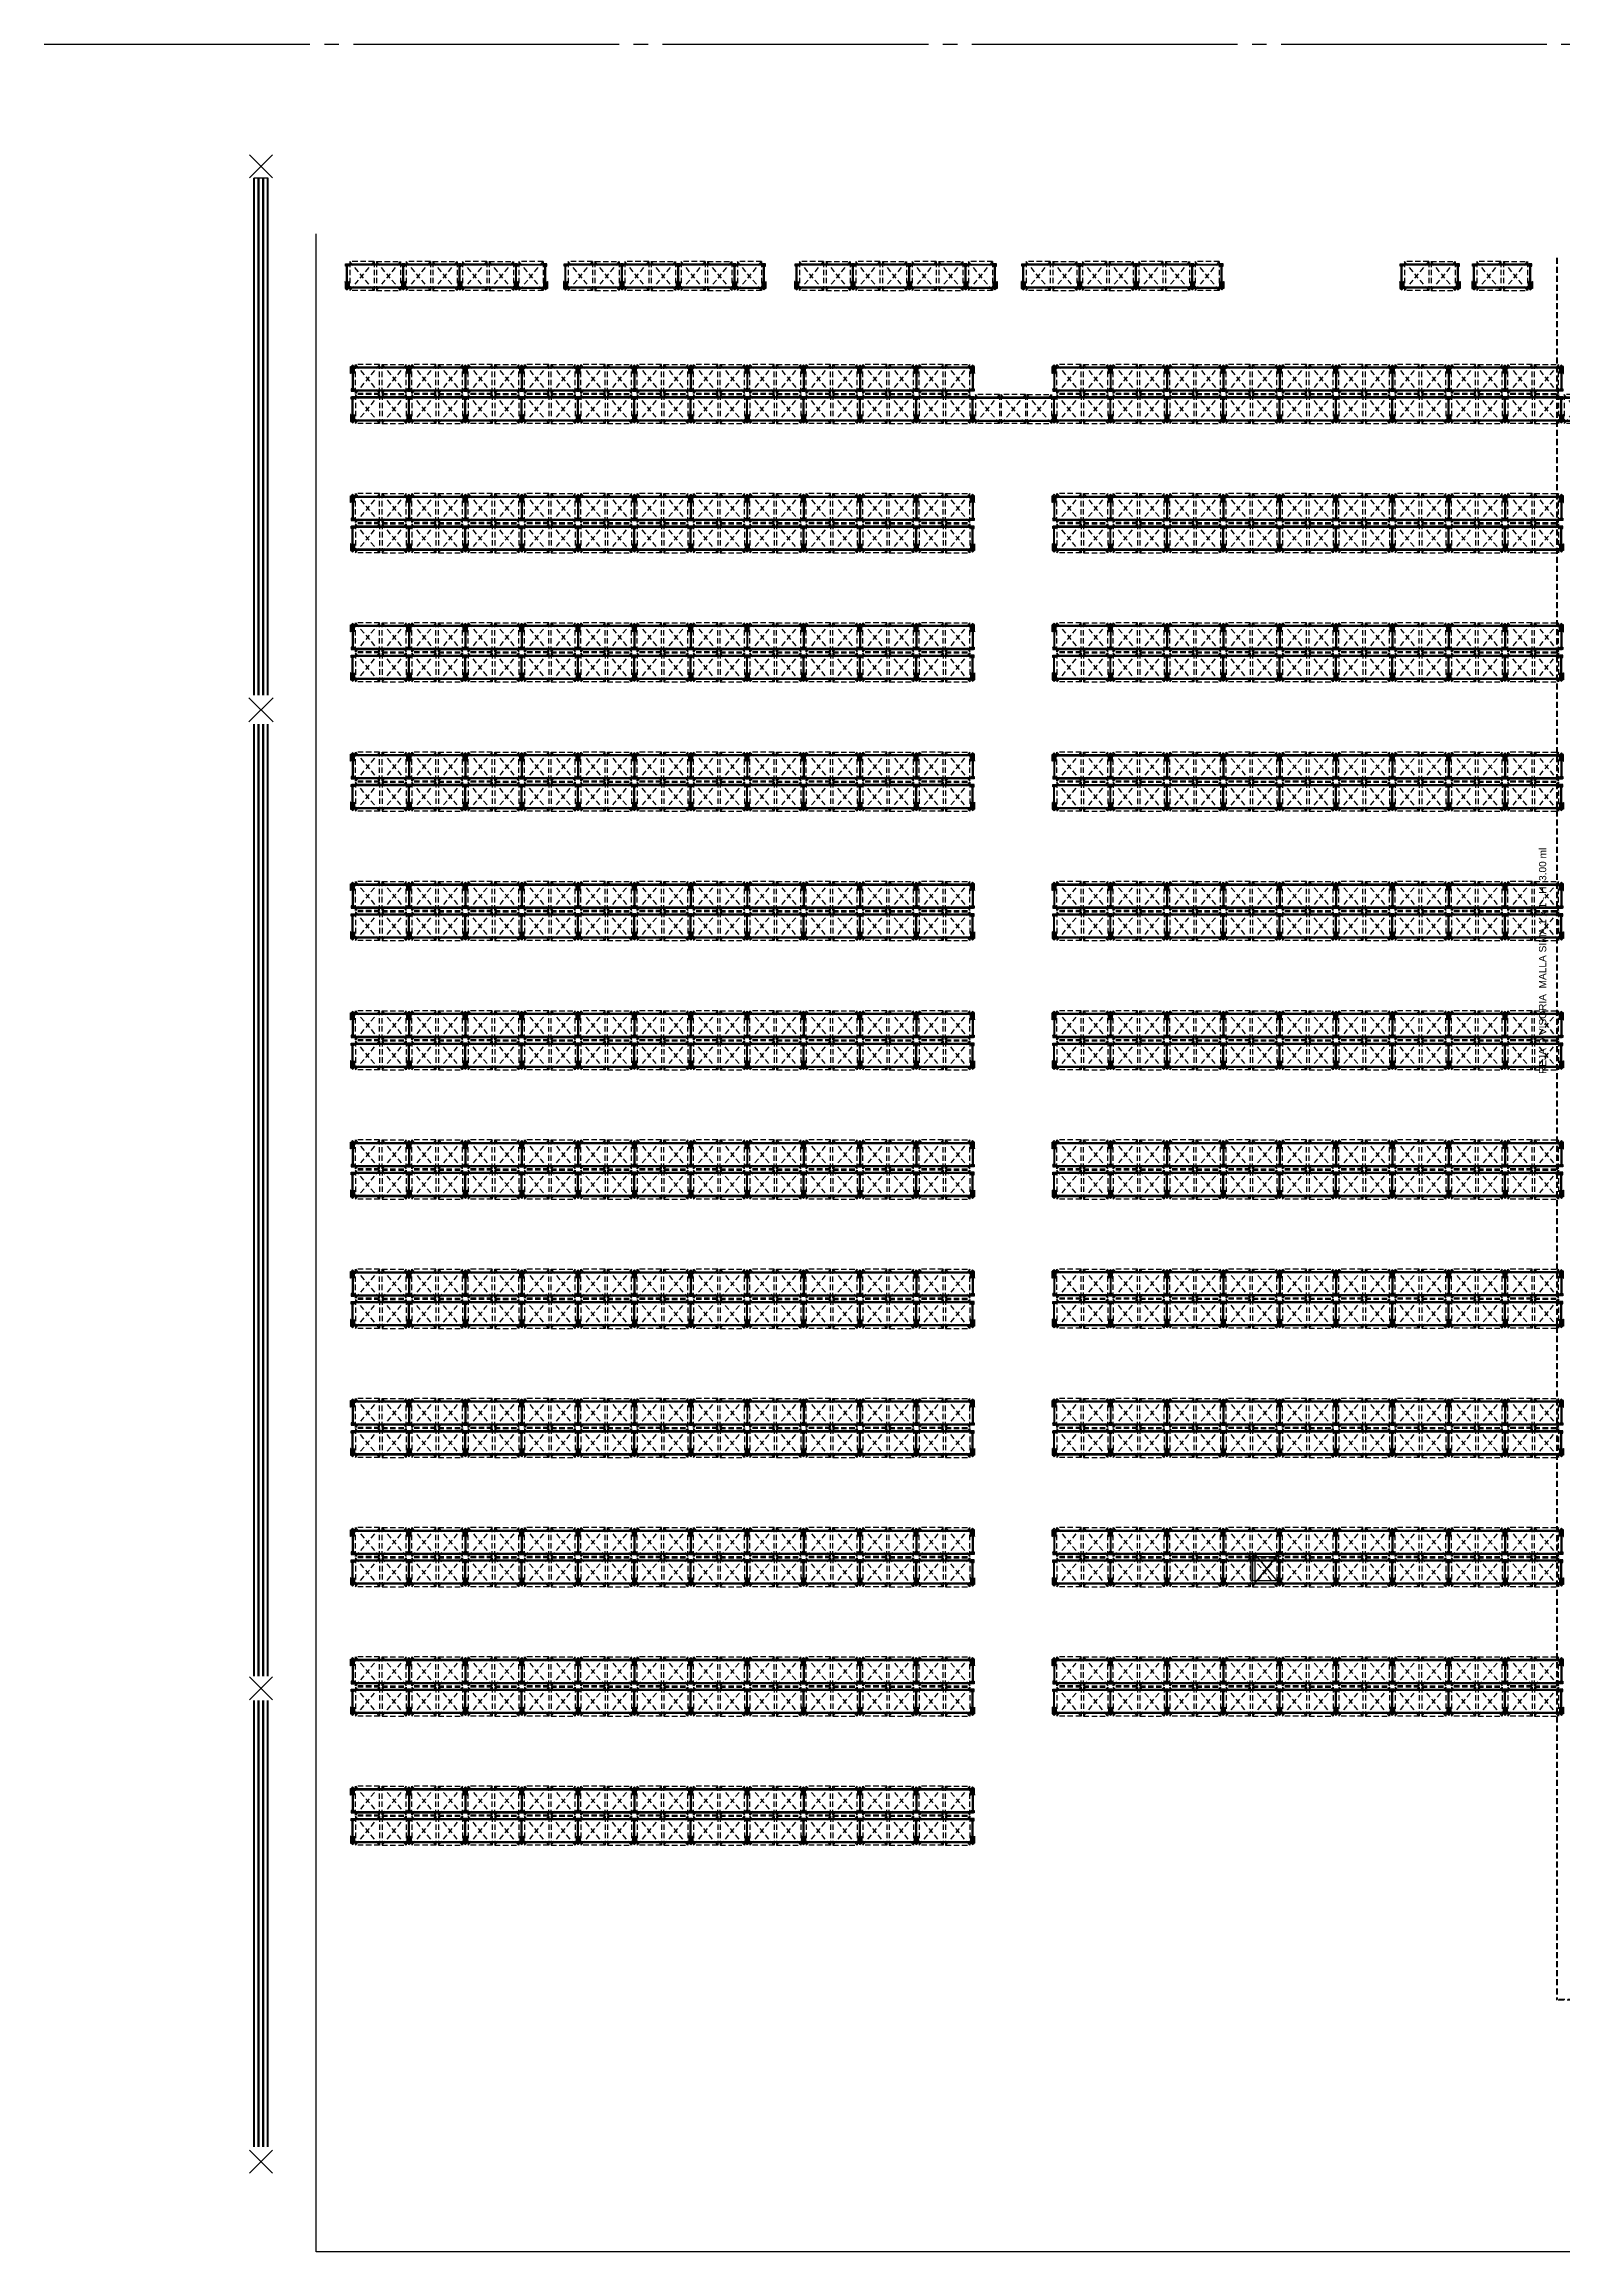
# Model space of a CAD drawing. Header units: millimetres. Extents: x 4 to 170, y 55 to 153.
# Drawn here: x 3.7 to 66.6, y 61.4 to 152.8 of the extents above; entities that cross this region are included whole.
import ezdxf

# ---------------------------------------------------------------- set-up
doc = ezdxf.new("R2010")
doc.units = ezdxf.units.MM
for name, pattern in [('12_13_14_SB-E17-AR-A01_A02_A03-A$0$DASHED2', [0.375, 0.25, -0.125]), ('BORDER2', [0.875, 0.25, -0.125, 0.25, -0.125, 0, -0.125]), ('DASHED', [817.52, 545.02, -272.5]), ('HIDDEN', [0.375, 0.25, -0.125]), ('JIS_08_11', [12.8, 11, -0.6, 0.6, -0.6])]:
    doc.linetypes.add(name, pattern=pattern)
for name, color, linetype in [('Rack Tecnorack 2300 mm Munster', 1, 'Continuous'), ('Rack Tecnorack 3300 mm Munster', 1, 'Continuous'), ('Rejas', 1, 'Continuous'), ('Servicios', 7, 'BORDER2'), ('Terreno_real', 7, 'JIS_08_11')]:
    doc.layers.add(name, color=color, linetype=linetype)
doc.styles.add('ROMANS', font='romans.shx')
doc.styles.get("Standard").update_dxf_attribs({"font": 'txt.shx'})

# ---------------------------------------------------------------- blocks, each defined once
blk = doc.blocks.new('A$C6C2F713B')
at = {"color": 6, "ltscale": 0.001}
for p, q in [((0, 1099.999763), (1167, 1099.999763)), ((0, 99.999763), (1167, 99.999763))]:
    blk.add_line(p, q, dxfattribs=at)
at = {"color": 3, "ltscale": 0.001}
for p, q in [((1083, -0.000237), (83, 1199.999763)), ((1083, 1199.999763), (100, -0.000237))]:
    blk.add_line(p, q, dxfattribs=at)
blk.add_lwpolyline([(83, 1199.999763), (83, -0.000237), (1083, -0.000237), (1083, 1199.999763)], close=True, dxfattribs=at)
at = {"color": 5, "ltscale": 0.001}
blk.add_lwpolyline([(1167, 99.999763), (1247, 99.999763), (1247, 1099.999763), (1167, 1099.999763)], close=True, dxfattribs=at)
blk = doc.blocks.new('Rack 2300mm')
at = {"color": 252}
for p, q in [((3089.894409, 1794.685928), (3089.894409, 1795.581501)), ((3089.914409, 1794.685928), (3089.914409, 1795.581501)), ((3089.934409, 1795.567108), (3089.914409, 1795.567108)), ((3089.934409, 1794.685928), (3089.934409, 1795.581501)), ((3092.199909, 1795.632714), (3089.961909, 1795.632714)), ((3092.194909, 1795.587714), (3089.966909, 1795.587714)), ((3092.227409, 1794.685928), (3092.227409, 1795.581501)), ((3092.247409, 1794.685928), (3092.247409, 1795.581501)), ((3092.247409, 1795.567108), (3092.267409, 1795.567108)), ((3092.267409, 1794.685928), (3092.267409, 1795.581501)), ((3089.914409, 1794.700321), (3089.894409, 1794.700321)), ((3092.199909, 1794.634714), (3089.961909, 1794.634714)), ((3092.194909, 1794.679714), (3089.966909, 1794.679714)), ((3092.227409, 1794.700321), (3092.247409, 1794.700321))]:
    blk.add_line(p, q, dxfattribs=at)
at = {"color": 253, "linetype": '12_13_14_SB-E17-AR-A01_A02_A03-A$0$DASHED2', "ltscale": 0.9}
for p, q in [((3091.030463, 1795.733714), (3090.030463, 1795.733714)), ((3090.030463, 1794.533714), (3091.030463, 1795.733714)), ((3091.030463, 1794.533714), (3090.030463, 1795.733714)), ((3090.030463, 1795.733714), (3090.030463, 1794.533714)), ((3091.030463, 1795.733714), (3091.030463, 1794.533714)), ((3091.131355, 1795.733714), (3091.131355, 1794.533714)), ((3091.131355, 1795.733714), (3092.131355, 1795.733714)), ((3092.131355, 1794.533714), (3091.131355, 1795.733714)), ((3091.131355, 1794.533714), (3092.131355, 1795.733714)), ((3092.131355, 1795.733714), (3092.131355, 1794.533714)), ((3091.030463, 1794.533714), (3090.030463, 1794.533714)), ((3091.131355, 1794.533714), (3092.131355, 1794.533714))]:
    blk.add_line(p, q, dxfattribs=at)
at = {"color": 252}
for points in [[(3089.894409, 1795.542714), (3089.854409, 1795.542714), (3089.854409, 1795.642714), (3089.974409, 1795.642714), (3089.974409, 1795.542714), (3089.934409, 1795.542714)], [(3089.914409, 1795.581501), (3089.894409, 1795.581501)], [(3089.914409, 1795.581501), (3089.934409, 1795.581501)], [(3092.267409, 1795.542714), (3092.307409, 1795.542714), (3092.307409, 1795.642714), (3092.187409, 1795.642714), (3092.187409, 1795.542714), (3092.227409, 1795.542714)], [(3092.247409, 1795.581501), (3092.227409, 1795.581501)], [(3092.247409, 1795.581501), (3092.267409, 1795.581501)], [(3089.894409, 1794.724714), (3089.854409, 1794.724714), (3089.854409, 1794.624714), (3089.974409, 1794.624714), (3089.974409, 1794.724714), (3089.934409, 1794.724714)], [(3089.914409, 1794.685928), (3089.894409, 1794.685928)], [(3089.914409, 1794.685928), (3089.934409, 1794.685928)], [(3092.267409, 1794.724714), (3092.307409, 1794.724714), (3092.307409, 1794.624714), (3092.187409, 1794.624714), (3092.187409, 1794.724714), (3092.227409, 1794.724714)], [(3092.247409, 1794.685928), (3092.227409, 1794.685928)], [(3092.247409, 1794.685928), (3092.267409, 1794.685928)]]:
    blk.add_lwpolyline(points, dxfattribs=at)
for points in [[(3089.870749, 1795.572714), (3089.875079, 1795.570214), (3089.875079, 1795.565214), (3089.870749, 1795.562714), (3089.866419, 1795.565214), (3089.866419, 1795.570214)], [(3089.958069, 1795.562714), (3089.9624, 1795.565214), (3089.9624, 1795.570214), (3089.958069, 1795.572714), (3089.953739, 1795.570214), (3089.953739, 1795.565214)], [(3092.203749, 1795.562714), (3092.199419, 1795.565214), (3092.199419, 1795.570214), (3092.203749, 1795.572714), (3092.208079, 1795.570214), (3092.208079, 1795.565214)], [(3092.291069, 1795.572714), (3092.286739, 1795.570214), (3092.286739, 1795.565214), (3092.291069, 1795.562714), (3092.2954, 1795.565214), (3092.2954, 1795.570214)], [(3089.870749, 1794.694714), (3089.875079, 1794.697214), (3089.875079, 1794.702214), (3089.870749, 1794.704714), (3089.866419, 1794.702214), (3089.866419, 1794.697214)], [(3089.958069, 1794.704714), (3089.9624, 1794.702214), (3089.9624, 1794.697214), (3089.958069, 1794.694714), (3089.953739, 1794.697214), (3089.953739, 1794.702214)], [(3092.203749, 1794.704714), (3092.199419, 1794.702214), (3092.199419, 1794.697214), (3092.203749, 1794.694714), (3092.208079, 1794.697214), (3092.208079, 1794.702214)], [(3092.291069, 1794.694714), (3092.286739, 1794.697214), (3092.286739, 1794.702214), (3092.291069, 1794.704714), (3092.2954, 1794.702214), (3092.2954, 1794.697214)]]:
    blk.add_lwpolyline(points, close=True, dxfattribs=at)
at = {"color": 252, "lineweight": 30}
for points in [[(3089.935696, 1795.551501), (3089.935696, 1795.57943, -0.198912), (3089.93716, 1795.582966), (3089.955445, 1795.60125, 0.198912), (3089.956909, 1795.604785), (3089.956909, 1795.627714, 0.414214), (3089.951909, 1795.632714), (3089.876909, 1795.632714, 0.414214), (3089.871909, 1795.627714), (3089.871909, 1795.604785, 0.198912), (3089.873374, 1795.60125), (3089.891658, 1795.582966, -0.198912), (3089.893122, 1795.57943), (3089.893122, 1795.551501)], [(3092.226122, 1795.551501), (3092.226122, 1795.57943, 0.198912), (3092.224658, 1795.582966), (3092.206374, 1795.60125, -0.198912), (3092.204909, 1795.604785), (3092.204909, 1795.627714, -0.414214), (3092.209909, 1795.632714), (3092.284909, 1795.632714, -0.414214), (3092.289909, 1795.627714), (3092.289909, 1795.604785, -0.198912), (3092.288445, 1795.60125), (3092.27016, 1795.582966, 0.198912), (3092.268696, 1795.57943), (3092.268696, 1795.551501)], [(3089.935696, 1794.715928), (3089.935696, 1794.687999, 0.198912), (3089.93716, 1794.684463), (3089.955445, 1794.666179, -0.198912), (3089.956909, 1794.662643), (3089.956909, 1794.639714, -0.414214), (3089.951909, 1794.634714), (3089.876909, 1794.634714, -0.414214), (3089.871909, 1794.639714), (3089.871909, 1794.662643, -0.198912), (3089.873374, 1794.666179), (3089.891658, 1794.684463, 0.198912), (3089.893122, 1794.687999), (3089.893122, 1794.715928)], [(3092.226122, 1794.715928), (3092.226122, 1794.687999, -0.198912), (3092.224658, 1794.684463), (3092.206374, 1794.666179, 0.198912), (3092.204909, 1794.662643), (3092.204909, 1794.639714, 0.414214), (3092.209909, 1794.634714), (3092.284909, 1794.634714, 0.414214), (3092.289909, 1794.639714), (3092.289909, 1794.662643, 0.198912), (3092.288445, 1794.666179), (3092.27016, 1794.684463, -0.198912), (3092.268696, 1794.687999), (3092.268696, 1794.715928)]]:
    blk.add_lwpolyline(points, format="xyb", dxfattribs=at)
at = {"color": 252}
for points in [[(3089.951909, 1795.632714), (3089.961909, 1795.632714, -0.414214), (3089.966909, 1795.627714), (3089.966909, 1795.582714)], [(3092.209909, 1795.632714), (3092.199909, 1795.632714, 0.414214), (3092.194909, 1795.627714), (3092.194909, 1795.582714)], [(3089.951909, 1794.634714), (3089.961909, 1794.634714, 0.414214), (3089.966909, 1794.639714), (3089.966909, 1794.684714)], [(3092.209909, 1794.634714), (3092.199909, 1794.634714, -0.414214), (3092.194909, 1794.639714), (3092.194909, 1794.684714)]]:
    blk.add_lwpolyline(points, format="xyb", dxfattribs=at)
at = {"color": 252, "ltscale": 5}
blk.add_lwpolyline([(3092.252823, 1794.684714), (3092.241995, 1794.684714)], dxfattribs=at)
at = {"color": 252}
for centre in [(3089.870749, 1795.567714), (3089.958069, 1795.567714), (3092.203749, 1795.567714), (3092.291069, 1795.567714), (3089.870749, 1794.699714), (3089.958069, 1794.699714), (3092.203749, 1794.699714), (3092.291069, 1794.699714)]:
    blk.add_circle(centre, 0.00634, dxfattribs=at)
at = {"layer": 'Defpoints', "color": 252}
for points in [[(3089.85077, 1794.659714), (3089.85077, 1794.843873), (3089.84077, 1794.904714), (3089.83077, 1794.904714), (3089.83077, 1794.624714), (3089.85077, 1794.624714)], [(3089.978049, 1794.659714), (3089.978049, 1794.843873), (3089.988049, 1794.904714), (3089.998049, 1794.904714), (3089.998049, 1794.624714), (3089.978049, 1794.624714)], [(3092.18377, 1794.659714), (3092.18377, 1794.843873), (3092.17377, 1794.904714), (3092.16377, 1794.904714), (3092.16377, 1794.624714), (3092.18377, 1794.624714)], [(3092.311049, 1794.659714), (3092.311049, 1794.843873), (3092.321049, 1794.904714), (3092.331049, 1794.904714), (3092.331049, 1794.624714), (3092.311049, 1794.624714)]]:
    blk.add_lwpolyline(points, dxfattribs=at)
at = {"layer": 'Defpoints', "color": 252, "lineweight": 30, "ltscale": 5}
for points in [[(3089.85077, 1794.659714), (3089.85077, 1794.624714), (3089.914409, 1794.561075), (3089.978049, 1794.624714), (3089.978049, 1794.659714)], [(3092.18377, 1794.659714), (3092.18377, 1794.624714), (3092.247409, 1794.561075), (3092.311049, 1794.624714), (3092.311049, 1794.659714)]]:
    blk.add_lwpolyline(points, dxfattribs=at)
blk = doc.blocks.new('Rack 3300mm')
at = {"color": 252}
for p, q in [((1441.164186, 1270.370576), (1441.164186, 1271.26615)), ((1441.184186, 1271.251756), (1441.164186, 1271.251756)), ((1441.184186, 1270.370576), (1441.184186, 1271.26615)), ((1441.204186, 1270.370576), (1441.204186, 1271.26615)), ((1441.231686, 1271.317363), (1444.511686, 1271.317363)), ((1441.236686, 1271.272363), (1444.506686, 1271.272363)), ((1444.539186, 1270.370576), (1444.539186, 1271.26615)), ((1444.539186, 1271.251756), (1444.559186, 1271.251756)), ((1444.559186, 1270.370576), (1444.559186, 1271.26615)), ((1444.579186, 1270.370576), (1444.579186, 1271.26615)), ((1441.204186, 1270.38497), (1441.184186, 1270.38497)), ((1441.231686, 1270.319363), (1444.511686, 1270.319363)), ((1441.236686, 1270.364363), (1444.506686, 1270.364363)), ((1444.559186, 1270.38497), (1444.579186, 1270.38497))]:
    blk.add_line(p, q, dxfattribs=at)
at = {"color": 253, "linetype": '12_13_14_SB-E17-AR-A01_A02_A03-A$0$DASHED2', "ltscale": 0.9}
for p, q in [((1442.30024, 1271.418363), (1441.30024, 1271.418363)), ((1441.30024, 1270.218363), (1442.30024, 1271.418363)), ((1442.30024, 1270.218363), (1441.30024, 1271.418363)), ((1441.30024, 1271.418363), (1441.30024, 1270.218363)), ((1442.30024, 1271.418363), (1442.30024, 1270.218363)), ((1443.371686, 1271.418363), (1442.371686, 1271.418363)), ((1442.371686, 1271.418363), (1442.371686, 1270.218363)), ((1442.371686, 1270.218363), (1443.371686, 1271.418363)), ((1443.371686, 1270.218363), (1442.371686, 1271.418363)), ((1443.371686, 1271.418363), (1443.371686, 1270.218363)), ((1443.443132, 1271.418363), (1443.443132, 1270.218363)), ((1443.443132, 1271.418363), (1444.443132, 1271.418363)), ((1444.443132, 1270.218363), (1443.443132, 1271.418363)), ((1443.443132, 1270.218363), (1444.443132, 1271.418363)), ((1444.443132, 1271.418363), (1444.443132, 1270.218363)), ((1442.30024, 1270.218363), (1441.30024, 1270.218363)), ((1443.371686, 1270.218363), (1442.371686, 1270.218363)), ((1443.443132, 1270.218363), (1444.443132, 1270.218363))]:
    blk.add_line(p, q, dxfattribs=at)
at = {"color": 252}
for points in [[(1441.164186, 1271.227363), (1441.124186, 1271.227363), (1441.124186, 1271.327363), (1441.244186, 1271.327363), (1441.244186, 1271.227363), (1441.204186, 1271.227363)], [(1441.184186, 1271.26615), (1441.164186, 1271.26615)], [(1441.184186, 1271.26615), (1441.204186, 1271.26615)], [(1444.579186, 1271.227363), (1444.619186, 1271.227363), (1444.619186, 1271.327363), (1444.499186, 1271.327363), (1444.499186, 1271.227363), (1444.539186, 1271.227363)], [(1444.559186, 1271.26615), (1444.539186, 1271.26615)], [(1444.559186, 1271.26615), (1444.579186, 1271.26615)], [(1441.164186, 1270.409363), (1441.124186, 1270.409363), (1441.124186, 1270.309363), (1441.244186, 1270.309363), (1441.244186, 1270.409363), (1441.204186, 1270.409363)], [(1441.184186, 1270.370576), (1441.164186, 1270.370576)], [(1441.184186, 1270.370576), (1441.204186, 1270.370576)], [(1444.579186, 1270.409363), (1444.619186, 1270.409363), (1444.619186, 1270.309363), (1444.499186, 1270.309363), (1444.499186, 1270.409363), (1444.539186, 1270.409363)], [(1444.559186, 1270.370576), (1444.539186, 1270.370576)], [(1444.559186, 1270.370576), (1444.579186, 1270.370576)]]:
    blk.add_lwpolyline(points, dxfattribs=at)
for points in [[(1441.140525, 1271.257363), (1441.144856, 1271.254863), (1441.144856, 1271.249863), (1441.140525, 1271.247363), (1441.136195, 1271.249863), (1441.136195, 1271.254863)], [(1441.227846, 1271.247363), (1441.232176, 1271.249863), (1441.232176, 1271.254863), (1441.227846, 1271.257363), (1441.223516, 1271.254863), (1441.223516, 1271.249863)], [(1444.515525, 1271.247363), (1444.511195, 1271.249863), (1444.511195, 1271.254863), (1444.515525, 1271.257363), (1444.519856, 1271.254863), (1444.519856, 1271.249863)], [(1444.602846, 1271.257363), (1444.598516, 1271.254863), (1444.598516, 1271.249863), (1444.602846, 1271.247363), (1444.607176, 1271.249863), (1444.607176, 1271.254863)], [(1441.140525, 1270.379363), (1441.144856, 1270.381863), (1441.144856, 1270.386863), (1441.140525, 1270.389363), (1441.136195, 1270.386863), (1441.136195, 1270.381863)], [(1441.227846, 1270.389363), (1441.232176, 1270.386863), (1441.232176, 1270.381863), (1441.227846, 1270.379363), (1441.223516, 1270.381863), (1441.223516, 1270.386863)], [(1444.515525, 1270.389363), (1444.511195, 1270.386863), (1444.511195, 1270.381863), (1444.515525, 1270.379363), (1444.519856, 1270.381863), (1444.519856, 1270.386863)], [(1444.602846, 1270.379363), (1444.598516, 1270.381863), (1444.598516, 1270.386863), (1444.602846, 1270.389363), (1444.607176, 1270.386863), (1444.607176, 1270.381863)]]:
    blk.add_lwpolyline(points, close=True, dxfattribs=at)
at = {"color": 252, "lineweight": 30}
for points in [[(1441.205472, 1271.23615), (1441.205472, 1271.264079, -0.198912), (1441.206937, 1271.267614), (1441.225221, 1271.285899, 0.198912), (1441.226686, 1271.289434), (1441.226686, 1271.312363, 0.414214), (1441.221686, 1271.317363), (1441.146686, 1271.317363, 0.414214), (1441.141686, 1271.312363), (1441.141686, 1271.289434, 0.198912), (1441.14315, 1271.285899), (1441.161434, 1271.267614, -0.198912), (1441.162899, 1271.264079), (1441.162899, 1271.23615)], [(1444.537899, 1271.23615), (1444.537899, 1271.264079, 0.198912), (1444.536434, 1271.267614), (1444.51815, 1271.285899, -0.198912), (1444.516686, 1271.289434), (1444.516686, 1271.312363, -0.414214), (1444.521686, 1271.317363), (1444.596686, 1271.317363, -0.414214), (1444.601686, 1271.312363), (1444.601686, 1271.289434, -0.198912), (1444.600221, 1271.285899), (1444.581937, 1271.267614, 0.198912), (1444.580472, 1271.264079), (1444.580472, 1271.23615)], [(1441.205472, 1270.400576), (1441.205472, 1270.372647, 0.198912), (1441.206937, 1270.369112), (1441.225221, 1270.350827, -0.198912), (1441.226686, 1270.347292), (1441.226686, 1270.324363, -0.414214), (1441.221686, 1270.319363), (1441.146686, 1270.319363, -0.414214), (1441.141686, 1270.324363), (1441.141686, 1270.347292, -0.198912), (1441.14315, 1270.350827), (1441.161434, 1270.369112, 0.198912), (1441.162899, 1270.372647), (1441.162899, 1270.400576)], [(1444.537899, 1270.400576), (1444.537899, 1270.372647, -0.198912), (1444.536434, 1270.369112), (1444.51815, 1270.350827, 0.198912), (1444.516686, 1270.347292), (1444.516686, 1270.324363, 0.414214), (1444.521686, 1270.319363), (1444.596686, 1270.319363, 0.414214), (1444.601686, 1270.324363), (1444.601686, 1270.347292, 0.198912), (1444.600221, 1270.350827), (1444.581937, 1270.369112, -0.198912), (1444.580472, 1270.372647), (1444.580472, 1270.400576)]]:
    blk.add_lwpolyline(points, format="xyb", dxfattribs=at)
at = {"color": 252}
for points in [[(1441.221686, 1271.317363), (1441.231686, 1271.317363, -0.414214), (1441.236686, 1271.312363), (1441.236686, 1271.267363)], [(1444.521686, 1271.317363), (1444.511686, 1271.317363, 0.414214), (1444.506686, 1271.312363), (1444.506686, 1271.267363)], [(1441.221686, 1270.319363), (1441.231686, 1270.319363, 0.414214), (1441.236686, 1270.324363), (1441.236686, 1270.369363)], [(1444.521686, 1270.319363), (1444.511686, 1270.319363, -0.414214), (1444.506686, 1270.324363), (1444.506686, 1270.369363)]]:
    blk.add_lwpolyline(points, format="xyb", dxfattribs=at)
for centre in [(1441.140525, 1271.252363), (1441.227846, 1271.252363), (1444.515525, 1271.252363), (1444.602846, 1271.252363), (1441.140525, 1270.384363), (1441.227846, 1270.384363), (1444.515525, 1270.384363), (1444.602846, 1270.384363)]:
    blk.add_circle(centre, 0.00634, dxfattribs=at)
at = {"layer": 'Defpoints', "color": 252}
for points in [[(1441.120546, 1270.344363), (1441.120546, 1270.528521), (1441.110546, 1270.589363), (1441.100546, 1270.589363), (1441.100546, 1270.309363), (1441.120546, 1270.309363)], [(1441.247825, 1270.344363), (1441.247825, 1270.528521), (1441.257825, 1270.589363), (1441.267825, 1270.589363), (1441.267825, 1270.309363), (1441.247825, 1270.309363)], [(1444.495546, 1270.344363), (1444.495546, 1270.528521), (1444.485546, 1270.589363), (1444.475546, 1270.589363), (1444.475546, 1270.309363), (1444.495546, 1270.309363)], [(1444.622825, 1270.344363), (1444.622825, 1270.528521), (1444.632825, 1270.589363), (1444.642825, 1270.589363), (1444.642825, 1270.309363), (1444.622825, 1270.309363)]]:
    blk.add_lwpolyline(points, dxfattribs=at)
at = {"layer": 'Defpoints', "color": 252, "lineweight": 30, "ltscale": 5}
for points in [[(1441.247825, 1270.344363), (1441.247825, 1270.309363), (1441.184186, 1270.245723), (1441.120546, 1270.309363), (1441.120546, 1270.344363)], [(1444.622825, 1270.344363), (1444.622825, 1270.309363), (1444.559186, 1270.245723), (1444.495546, 1270.309363), (1444.495546, 1270.344363)]]:
    blk.add_lwpolyline(points, dxfattribs=at)
blk = doc.blocks.new('Rack 1 pallet')
at = {"color": 252}
for p, q in [((-369.875779, 3401.361529), (-369.875779, 3402.257102)), ((-369.855779, 3402.242709), (-369.875779, 3402.242709)), ((-369.855779, 3401.361529), (-369.855779, 3402.257102)), ((-369.835779, 3401.361529), (-369.835779, 3402.257102)), ((-369.808279, 3402.308315), (-368.690279, 3402.308315)), ((-369.803279, 3402.268315), (-368.695279, 3402.268315)), ((-368.662779, 3401.361529), (-368.662779, 3402.257102)), ((-368.662779, 3402.242709), (-368.642779, 3402.242709)), ((-368.642779, 3401.361529), (-368.642779, 3402.257102)), ((-368.622779, 3401.361529), (-368.622779, 3402.257102)), ((-369.835779, 3401.375922), (-369.855779, 3401.375922)), ((-369.808279, 3401.310315), (-368.690279, 3401.310315)), ((-369.803279, 3401.350315), (-368.695279, 3401.350315)), ((-368.642779, 3401.375922), (-368.622779, 3401.375922))]:
    blk.add_line(p, q, dxfattribs=at)
at = {"color": 253, "linetype": '12_13_14_SB-E17-AR-A01_A02_A03-A$0$DASHED2', "ltscale": 0.9}
for p, q in [((-368.739725, 3402.409315), (-369.739725, 3402.409315)), ((-369.739725, 3402.409315), (-369.739725, 3401.209315)), ((-369.739725, 3401.209315), (-368.739725, 3402.409315)), ((-368.739725, 3401.209315), (-369.739725, 3402.409315)), ((-368.739725, 3402.409315), (-368.739725, 3401.209315)), ((-368.739725, 3401.209315), (-369.739725, 3401.209315))]:
    blk.add_line(p, q, dxfattribs=at)
at = {"color": 252}
for points in [[(-369.875779, 3402.218315), (-369.915779, 3402.218315), (-369.915779, 3402.318315), (-369.795779, 3402.318315), (-369.795779, 3402.218315), (-369.835779, 3402.218315)], [(-369.855779, 3402.257102), (-369.875779, 3402.257102)], [(-369.855779, 3402.257102), (-369.835779, 3402.257102)], [(-368.622779, 3402.218315), (-368.582779, 3402.218315), (-368.582779, 3402.318315), (-368.702779, 3402.318315), (-368.702779, 3402.218315), (-368.662779, 3402.218315)], [(-368.642779, 3402.257102), (-368.662779, 3402.257102)], [(-368.642779, 3402.257102), (-368.622779, 3402.257102)], [(-369.875779, 3401.400315), (-369.915779, 3401.400315), (-369.915779, 3401.300315), (-369.795779, 3401.300315), (-369.795779, 3401.400315), (-369.835779, 3401.400315)], [(-369.855779, 3401.361529), (-369.875779, 3401.361529)], [(-369.855779, 3401.361529), (-369.835779, 3401.361529)], [(-368.622779, 3401.400315), (-368.582779, 3401.400315), (-368.582779, 3401.300315), (-368.702779, 3401.300315), (-368.702779, 3401.400315), (-368.662779, 3401.400315)], [(-368.642779, 3401.361529), (-368.662779, 3401.361529)], [(-368.642779, 3401.361529), (-368.622779, 3401.361529)]]:
    blk.add_lwpolyline(points, dxfattribs=at)
for points in [[(-369.899439, 3402.248315), (-369.895109, 3402.245815), (-369.895109, 3402.240815), (-369.899439, 3402.238315), (-369.90377, 3402.240815), (-369.90377, 3402.245815)], [(-369.812119, 3402.238315), (-369.807789, 3402.240815), (-369.807789, 3402.245815), (-369.812119, 3402.248315), (-369.816449, 3402.245815), (-369.816449, 3402.240815)], [(-368.686439, 3402.238315), (-368.69077, 3402.240815), (-368.69077, 3402.245815), (-368.686439, 3402.248315), (-368.682109, 3402.245815), (-368.682109, 3402.240815)], [(-368.599119, 3402.248315), (-368.603449, 3402.245815), (-368.603449, 3402.240815), (-368.599119, 3402.238315), (-368.594789, 3402.240815), (-368.594789, 3402.245815)], [(-369.899439, 3401.370315), (-369.895109, 3401.372815), (-369.895109, 3401.377815), (-369.899439, 3401.380315), (-369.90377, 3401.377815), (-369.90377, 3401.372815)], [(-369.812119, 3401.380315), (-369.807789, 3401.377815), (-369.807789, 3401.372815), (-369.812119, 3401.370315), (-369.816449, 3401.372815), (-369.816449, 3401.377815)], [(-368.686439, 3401.380315), (-368.69077, 3401.377815), (-368.69077, 3401.372815), (-368.686439, 3401.370315), (-368.682109, 3401.372815), (-368.682109, 3401.377815)], [(-368.599119, 3401.370315), (-368.603449, 3401.372815), (-368.603449, 3401.377815), (-368.599119, 3401.380315), (-368.594789, 3401.377815), (-368.594789, 3401.372815)]]:
    blk.add_lwpolyline(points, close=True, dxfattribs=at)
at = {"color": 252, "lineweight": 30}
for points in [[(-369.834492, 3402.227102), (-369.834492, 3402.255031, -0.198912), (-369.833028, 3402.258567), (-369.814744, 3402.276851, 0.198912), (-369.813279, 3402.280386), (-369.813279, 3402.303315, 0.414214), (-369.818279, 3402.308315), (-369.893279, 3402.308315, 0.414214), (-369.898279, 3402.303315), (-369.898279, 3402.280386, 0.198912), (-369.896815, 3402.276851), (-369.87853, 3402.258567, -0.198912), (-369.877066, 3402.255031), (-369.877066, 3402.227102)], [(-368.664066, 3402.227102), (-368.664066, 3402.255031, 0.198912), (-368.66553, 3402.258567), (-368.683815, 3402.276851, -0.198912), (-368.685279, 3402.280386), (-368.685279, 3402.303315, -0.414214), (-368.680279, 3402.308315), (-368.605279, 3402.308315, -0.414214), (-368.600279, 3402.303315), (-368.600279, 3402.280386, -0.198912), (-368.601744, 3402.276851), (-368.620028, 3402.258567, 0.198912), (-368.621492, 3402.255031), (-368.621492, 3402.227102)], [(-369.834492, 3401.391529), (-369.834492, 3401.3636, 0.198912), (-369.833028, 3401.360064), (-369.814744, 3401.34178, -0.198912), (-369.813279, 3401.338244), (-369.813279, 3401.315315, -0.414214), (-369.818279, 3401.310315), (-369.893279, 3401.310315, -0.414214), (-369.898279, 3401.315315), (-369.898279, 3401.338244, -0.198912), (-369.896815, 3401.34178), (-369.87853, 3401.360064, 0.198912), (-369.877066, 3401.3636), (-369.877066, 3401.391529)], [(-368.664066, 3401.391529), (-368.664066, 3401.3636, -0.198912), (-368.66553, 3401.360064), (-368.683815, 3401.34178, 0.198912), (-368.685279, 3401.338244), (-368.685279, 3401.315315, 0.414214), (-368.680279, 3401.310315), (-368.605279, 3401.310315, 0.414214), (-368.600279, 3401.315315), (-368.600279, 3401.338244, 0.198912), (-368.601744, 3401.34178), (-368.620028, 3401.360064, -0.198912), (-368.621492, 3401.3636), (-368.621492, 3401.391529)]]:
    blk.add_lwpolyline(points, format="xyb", dxfattribs=at)
at = {"color": 252}
for points in [[(-369.818279, 3402.308315), (-369.808279, 3402.308315, -0.414214), (-369.803279, 3402.303315), (-369.803279, 3402.243315)], [(-368.680279, 3402.308315), (-368.690279, 3402.308315, 0.414214), (-368.695279, 3402.303315), (-368.695279, 3402.243315)], [(-369.818279, 3401.310315), (-369.808279, 3401.310315, 0.414214), (-369.803279, 3401.315315), (-369.803279, 3401.375315)], [(-368.680279, 3401.310315), (-368.690279, 3401.310315, -0.414214), (-368.695279, 3401.315315), (-368.695279, 3401.375315)]]:
    blk.add_lwpolyline(points, format="xyb", dxfattribs=at)
at = {"color": 252, "ltscale": 5}
blk.add_lwpolyline([(-369.861193, 3401.360315), (-369.850365, 3401.360315)], dxfattribs=at)
at = {"color": 252}
for centre in [(-369.899439, 3402.243315), (-369.812119, 3402.243315), (-368.686439, 3402.243315), (-368.599119, 3402.243315), (-369.899439, 3401.375315), (-369.812119, 3401.375315), (-368.686439, 3401.375315), (-368.599119, 3401.375315)]:
    blk.add_circle(centre, 0.00634, dxfattribs=at)
at = {"layer": 'Defpoints', "color": 252}
for points in [[(-369.919419, 3401.335315), (-369.919419, 3401.519474), (-369.929419, 3401.580315), (-369.939419, 3401.580315), (-369.939419, 3401.300315), (-369.919419, 3401.300315)], [(-369.79214, 3401.335315), (-369.79214, 3401.519474), (-369.78214, 3401.580315), (-369.77214, 3401.580315), (-369.77214, 3401.300315), (-369.79214, 3401.300315)], [(-368.706419, 3401.335315), (-368.706419, 3401.519474), (-368.716419, 3401.580315), (-368.726419, 3401.580315), (-368.726419, 3401.300315), (-368.706419, 3401.300315)], [(-368.57914, 3401.335315), (-368.57914, 3401.519474), (-368.56914, 3401.580315), (-368.55914, 3401.580315), (-368.55914, 3401.300315), (-368.57914, 3401.300315)]]:
    blk.add_lwpolyline(points, dxfattribs=at)
at = {"layer": 'Defpoints', "color": 252, "lineweight": 30, "ltscale": 5}
for points in [[(-369.79214, 3401.335315), (-369.79214, 3401.300315), (-369.855779, 3401.236676), (-369.919419, 3401.300315), (-369.919419, 3401.335315)], [(-368.57914, 3401.335315), (-368.57914, 3401.300315), (-368.642779, 3401.236676), (-368.706419, 3401.300315), (-368.706419, 3401.335315)]]:
    blk.add_lwpolyline(points, dxfattribs=at)
at = {"layer": 'Defpoints', "color": 252, "char_height": 0.03, "width": 0.167279, "attachment_point": 5}
for insert in [(-369.855779, 3401.335922), (-369.855779, 3401.284709), (-368.642779, 3401.335922), (-368.642779, 3401.284709)]:
    blk.add_mtext('80', dxfattribs=dict(at, insert=insert))

msp = doc.modelspace()

# ---------------------------------------------------------------- linework, layer by layer
at = {"layer": 'Defpoints'}
for p, q in [((12.208172, 148.21109), (13.158172, 147.26109)), ((13.158172, 148.21109), (12.208172, 147.26109)), ((12.383172, 125.837119), (12.383172, 147.23609)), ((12.983172, 147.23609), (12.383172, 147.23609)), ((12.983172, 125.837119), (12.983172, 147.23609)), ((13.183172, 124.737119), (12.183172, 125.737119)), ((13.183172, 125.737119), (12.183172, 124.737119)), ((12.383172, 85.237119), (12.383172, 124.637119)), ((12.983172, 85.237119), (12.983172, 124.637119)), ((12.208172, 85.212119), (13.158172, 84.262119)), ((13.158172, 85.212119), (12.208172, 84.262119)), ((12.383172, 65.764071), (12.383172, 84.237119)), ((12.983172, 65.764071), (12.983172, 84.237119)), ((12.208172, 65.620105), (13.158172, 64.670105)), ((13.158172, 65.620105), (12.208172, 64.670105))]:
    msp.add_line(p, q, dxfattribs=at)
at = {"layer": 'Defpoints', "linetype": 'DASHED'}
for p, q in [((12.413172, 125.837119), (12.413172, 147.23609)), ((12.563172, 125.837119), (12.563172, 147.23609)), ((12.608172, 125.837119), (12.608172, 147.23609)), ((12.758172, 125.837119), (12.758172, 147.23609)), ((12.803172, 125.837119), (12.803172, 147.23609)), ((12.953172, 125.837119), (12.953172, 147.23609)), ((12.413172, 85.237119), (12.413172, 124.637119)), ((12.563172, 85.237119), (12.563172, 124.637119)), ((12.608172, 85.237119), (12.608172, 124.637119)), ((12.758172, 85.237119), (12.758172, 124.637119)), ((12.803172, 85.237119), (12.803172, 124.637119)), ((12.953172, 85.237119), (12.953172, 124.637119)), ((12.413172, 65.764071), (12.413172, 84.237119)), ((12.563172, 65.764071), (12.563172, 84.237119)), ((12.608172, 65.764071), (12.608172, 84.237119)), ((12.758172, 65.764071), (12.758172, 84.237119)), ((12.803172, 65.764071), (12.803172, 84.237119)), ((12.953172, 65.764071), (12.953172, 84.237119))]:
    msp.add_line(p, q, dxfattribs=at)
at = {"layer": 'Rejas', "linetype": 'HIDDEN'}
for p, q in [((66.31047, 143.947119), (66.31047, 71.831907)), ((66.34047, 143.947119), (66.34047, 71.861907)), ((86.87365, 71.831907), (66.31047, 71.831907)), ((86.90365, 71.861907), (66.34047, 71.861907))]:
    msp.add_line(p, q, dxfattribs=at)
at = {"layer": 'Servicios', "color": 252, "linetype": 'ByBlock'}
for p, q in [((14.964295, 61.416814), (14.964295, 144.937119)), ((14.964296, 61.437121), (14.964296, 144.937119)), ((14.964296, 61.437121), (73.696476, 61.437121))]:
    msp.add_line(p, q, dxfattribs=at)
at = {"layer": 'Terreno_real', "linetype": 'JIS_08_11'}
msp.add_line((3.707887, 152.787119), (166.906209, 152.787091), dxfattribs=at)

# ---------------------------------------------------------------- block references
at = {"layer": 'Defpoints', "xscale": 0.001, "yscale": 0.001, "zscale": 0.001, "rotation": 180}
msp.add_blockref('A$C6C2F713B', (54.89987, 90.287119), dxfattribs=at)
at = {"layer": 'Rack Tecnorack 2300 mm Munster'}
for name, p in [('Rack 2300mm', (-3073.666987, -1651.945572)), ('Rack 2300mm', (-3071.333987, -1651.945572)), ('Rack 2300mm', (-3069.000987, -1651.945572)), ('Rack 1 pallet', (393.102201, -3258.621172)), ('Rack 2300mm', (-3064.625976, -1651.945572)), ('Rack 2300mm', (-3062.292976, -1651.945572)), ('Rack 2300mm', (-3059.959976, -1651.945572)), ('Rack 1 pallet', (402.143213, -3258.621172)), ('Rack 2300mm', (-3055.060332, -1651.945572)), ('Rack 2300mm', (-3052.727332, -1651.945572)), ('Rack 2300mm', (-3050.394332, -1651.945572)), ('Rack 1 pallet', (411.708856, -3258.621172)), ('Rack 2300mm', (-3045.677527, -1651.945572)), ('Rack 2300mm', (-3043.344527, -1651.945572)), ('Rack 2300mm', (-3041.011527, -1651.945572)), ('Rack 1 pallet', (421.091661, -3258.621172)), ('Rack 2300mm', (-3030.012019, -1651.945572)), ('Rack 2300mm', (-3027.022163, -1651.945572)), ('Rack 2300mm', (-3073.437754, -1657.448595)), ('Rack 2300mm', (-3071.104754, -1657.448595)), ('Rack 2300mm', (-3068.771754, -1657.448595)), ('Rack 2300mm', (-3066.438754, -1657.448595)), ('Rack 2300mm', (-3064.105754, -1657.448595)), ('Rack 2300mm', (-3061.772754, -1657.448595)), ('Rack 2300mm', (-3059.439754, -1657.448595)), ('Rack 2300mm', (-3057.106754, -1657.448595)), ('Rack 2300mm', (-3054.773754, -1657.448595)), ('Rack 2300mm', (-3052.440754, -1657.448595)), ('Rack 2300mm', (-3050.107754, -1657.448595)), ('Rack 2300mm', (-3044.399754, -1657.448595)), ('Rack 2300mm', (-3042.066754, -1657.448595)), ('Rack 2300mm', (-3039.733754, -1657.448595)), ('Rack 2300mm', (-3037.400754, -1657.448595)), ('Rack 2300mm', (-3035.067754, -1657.448595)), ('Rack 2300mm', (-3032.734754, -1657.448595)), ('Rack 2300mm', (-3030.401754, -1657.448595)), ('Rack 2300mm', (-3028.068754, -1657.448595)), ('Rack 2300mm', (-3025.735754, -1657.448595)), ('Rack 2300mm', (-3073.437754, -1662.798595)), ('Rack 2300mm', (-3071.104754, -1662.798595)), ('Rack 2300mm', (-3068.771754, -1662.798595)), ('Rack 2300mm', (-3066.438754, -1662.798595)), ('Rack 2300mm', (-3064.105754, -1662.798595)), ('Rack 2300mm', (-3061.772754, -1662.798595)), ('Rack 2300mm', (-3059.439754, -1662.798595)), ('Rack 2300mm', (-3057.106754, -1662.798595)), ('Rack 2300mm', (-3054.773754, -1662.798595)), ('Rack 2300mm', (-3052.440754, -1662.798595)), ('Rack 2300mm', (-3050.107754, -1662.798595)), ('Rack 2300mm', (-3044.399754, -1662.798595)), ('Rack 2300mm', (-3042.066754, -1662.798595)), ('Rack 2300mm', (-3039.733754, -1662.798595)), ('Rack 2300mm', (-3037.400754, -1662.798595)), ('Rack 2300mm', (-3035.067754, -1662.798595)), ('Rack 2300mm', (-3032.734754, -1662.798595)), ('Rack 2300mm', (-3030.401754, -1662.798595)), ('Rack 2300mm', (-3028.068754, -1662.798595)), ('Rack 2300mm', (-3025.735754, -1662.798595)), ('Rack 2300mm', (-3073.437754, -1668.142595)), ('Rack 2300mm', (-3071.104754, -1668.142595)), ('Rack 2300mm', (-3068.771754, -1668.142595)), ('Rack 2300mm', (-3066.438754, -1668.142595)), ('Rack 2300mm', (-3064.105754, -1668.142595)), ('Rack 2300mm', (-3061.772754, -1668.142595)), ('Rack 2300mm', (-3059.439754, -1668.142595)), ('Rack 2300mm', (-3057.106754, -1668.142595)), ('Rack 2300mm', (-3054.773754, -1668.142595)), ('Rack 2300mm', (-3052.440754, -1668.142595)), ('Rack 2300mm', (-3050.107754, -1668.142595)), ('Rack 2300mm', (-3044.399754, -1668.142595)), ('Rack 2300mm', (-3042.066754, -1668.142595)), ('Rack 2300mm', (-3039.733754, -1668.142595)), ('Rack 2300mm', (-3037.400754, -1668.142595)), ('Rack 2300mm', (-3035.067754, -1668.142595)), ('Rack 2300mm', (-3032.734754, -1668.142595)), ('Rack 2300mm', (-3030.401754, -1668.142595)), ('Rack 2300mm', (-3028.068754, -1668.142595)), ('Rack 2300mm', (-3025.735754, -1668.142595)), ('Rack 2300mm', (-3073.437754, -1673.492595)), ('Rack 2300mm', (-3071.104754, -1673.492595)), ('Rack 2300mm', (-3068.771754, -1673.492595)), ('Rack 2300mm', (-3066.438754, -1673.492595)), ('Rack 2300mm', (-3064.105754, -1673.492595)), ('Rack 2300mm', (-3061.772754, -1673.492595)), ('Rack 2300mm', (-3059.439754, -1673.492595)), ('Rack 2300mm', (-3057.106754, -1673.492595)), ('Rack 2300mm', (-3054.773754, -1673.492595)), ('Rack 2300mm', (-3052.440754, -1673.492595)), ('Rack 2300mm', (-3050.107754, -1673.492595)), ('Rack 2300mm', (-3044.399754, -1673.496595)), ('Rack 2300mm', (-3042.066754, -1673.496595)), ('Rack 2300mm', (-3039.733754, -1673.496595)), ('Rack 2300mm', (-3037.400754, -1673.496595)), ('Rack 2300mm', (-3035.067754, -1673.496595)), ('Rack 2300mm', (-3032.734754, -1673.496595)), ('Rack 2300mm', (-3030.401754, -1673.496595)), ('Rack 2300mm', (-3028.068754, -1673.496595)), ('Rack 2300mm', (-3025.735754, -1673.496595)), ('Rack 2300mm', (-3073.437754, -1678.850595)), ('Rack 2300mm', (-3071.104754, -1678.850595)), ('Rack 2300mm', (-3068.771754, -1678.850595)), ('Rack 2300mm', (-3066.438754, -1678.850595)), ('Rack 2300mm', (-3064.105754, -1678.850595)), ('Rack 2300mm', (-3061.772754, -1678.850595)), ('Rack 2300mm', (-3059.439754, -1678.850595)), ('Rack 2300mm', (-3057.106754, -1678.850595)), ('Rack 2300mm', (-3054.773754, -1678.850595)), ('Rack 2300mm', (-3052.440754, -1678.850595)), ('Rack 2300mm', (-3050.107754, -1678.850595)), ('Rack 2300mm', (-3044.399754, -1678.850595)), ('Rack 2300mm', (-3042.066754, -1678.850595)), ('Rack 2300mm', (-3039.733754, -1678.850595)), ('Rack 2300mm', (-3037.400754, -1678.850595)), ('Rack 2300mm', (-3035.067754, -1678.850595)), ('Rack 2300mm', (-3032.734754, -1678.850595)), ('Rack 2300mm', (-3030.401754, -1678.850595)), ('Rack 2300mm', (-3028.068754, -1678.850595)), ('Rack 2300mm', (-3025.735754, -1678.850595)), ('Rack 2300mm', (-3073.437754, -1684.200595)), ('Rack 2300mm', (-3071.104754, -1684.200595)), ('Rack 2300mm', (-3068.771754, -1684.200595)), ('Rack 2300mm', (-3066.438754, -1684.200595)), ('Rack 2300mm', (-3064.105754, -1684.200595)), ('Rack 2300mm', (-3061.772754, -1684.200595)), ('Rack 2300mm', (-3059.439754, -1684.200595)), ('Rack 2300mm', (-3057.106754, -1684.200595)), ('Rack 2300mm', (-3054.773754, -1684.200595)), ('Rack 2300mm', (-3052.440754, -1684.200595)), ('Rack 2300mm', (-3050.107754, -1684.200595)), ('Rack 2300mm', (-3044.399754, -1684.200595)), ('Rack 2300mm', (-3042.066754, -1684.200595)), ('Rack 2300mm', (-3039.733754, -1684.200595)), ('Rack 2300mm', (-3037.400754, -1684.200595)), ('Rack 2300mm', (-3035.067754, -1684.200595)), ('Rack 2300mm', (-3032.734754, -1684.200595)), ('Rack 2300mm', (-3030.401754, -1684.200595)), ('Rack 2300mm', (-3028.068754, -1684.200595)), ('Rack 2300mm', (-3025.735754, -1684.200595)), ('Rack 2300mm', (-3073.437754, -1689.547595)), ('Rack 2300mm', (-3071.104754, -1689.547595)), ('Rack 2300mm', (-3068.771754, -1689.547595)), ('Rack 2300mm', (-3066.438754, -1689.547595)), ('Rack 2300mm', (-3064.105754, -1689.547595)), ('Rack 2300mm', (-3061.772754, -1689.547595)), ('Rack 2300mm', (-3059.439754, -1689.547595)), ('Rack 2300mm', (-3057.106754, -1689.547595)), ('Rack 2300mm', (-3054.773754, -1689.547595)), ('Rack 2300mm', (-3052.440754, -1689.547595)), ('Rack 2300mm', (-3050.107754, -1689.547595)), ('Rack 2300mm', (-3044.399754, -1689.547595)), ('Rack 2300mm', (-3042.066754, -1689.547595)), ('Rack 2300mm', (-3039.733754, -1689.547595)), ('Rack 2300mm', (-3037.400754, -1689.547595)), ('Rack 2300mm', (-3035.067754, -1689.547595)), ('Rack 2300mm', (-3032.734754, -1689.547595)), ('Rack 2300mm', (-3030.401754, -1689.547595)), ('Rack 2300mm', (-3028.068754, -1689.547595)), ('Rack 2300mm', (-3025.735754, -1689.547595)), ('Rack 2300mm', (-3073.437754, -1694.897595)), ('Rack 2300mm', (-3071.104754, -1694.897595)), ('Rack 2300mm', (-3068.771754, -1694.897595)), ('Rack 2300mm', (-3066.438754, -1694.897595)), ('Rack 2300mm', (-3064.105754, -1694.897595)), ('Rack 2300mm', (-3061.772754, -1694.897595)), ('Rack 2300mm', (-3059.439754, -1694.897595)), ('Rack 2300mm', (-3057.106754, -1694.897595)), ('Rack 2300mm', (-3054.773754, -1694.897595)), ('Rack 2300mm', (-3052.440754, -1694.897595)), ('Rack 2300mm', (-3050.107754, -1694.897595)), ('Rack 2300mm', (-3044.399754, -1694.890595)), ('Rack 2300mm', (-3042.066754, -1694.890595)), ('Rack 2300mm', (-3039.733754, -1694.890595)), ('Rack 2300mm', (-3037.400754, -1694.890595)), ('Rack 2300mm', (-3035.067754, -1694.890595)), ('Rack 2300mm', (-3032.734754, -1694.890595)), ('Rack 2300mm', (-3030.401754, -1694.890595)), ('Rack 2300mm', (-3028.068754, -1694.890595)), ('Rack 2300mm', (-3025.735754, -1694.890595)), ('Rack 2300mm', (-3073.437754, -1700.240595)), ('Rack 2300mm', (-3071.104754, -1700.240595)), ('Rack 2300mm', (-3068.771754, -1700.240595)), ('Rack 2300mm', (-3066.438754, -1700.240595)), ('Rack 2300mm', (-3064.105754, -1700.240595)), ('Rack 2300mm', (-3061.772754, -1700.240595)), ('Rack 2300mm', (-3059.439754, -1700.240595)), ('Rack 2300mm', (-3057.106754, -1700.240595)), ('Rack 2300mm', (-3054.773754, -1700.240595)), ('Rack 2300mm', (-3052.440754, -1700.240595)), ('Rack 2300mm', (-3050.107754, -1700.240595)), ('Rack 2300mm', (-3044.399754, -1700.240595)), ('Rack 2300mm', (-3042.066754, -1700.240595)), ('Rack 2300mm', (-3039.733754, -1700.240595)), ('Rack 2300mm', (-3037.400754, -1700.240595)), ('Rack 2300mm', (-3035.067754, -1700.240595)), ('Rack 2300mm', (-3032.734754, -1700.240595)), ('Rack 2300mm', (-3030.401754, -1700.240595)), ('Rack 2300mm', (-3028.068754, -1700.240595)), ('Rack 2300mm', (-3025.735754, -1700.240595)), ('Rack 2300mm', (-3073.437754, -1705.590595)), ('Rack 2300mm', (-3071.104754, -1705.590595)), ('Rack 2300mm', (-3068.771754, -1705.590595)), ('Rack 2300mm', (-3066.438754, -1705.590595)), ('Rack 2300mm', (-3064.105754, -1705.590595)), ('Rack 2300mm', (-3061.772754, -1705.590595)), ('Rack 2300mm', (-3059.439754, -1705.590595)), ('Rack 2300mm', (-3057.106754, -1705.590595)), ('Rack 2300mm', (-3054.773754, -1705.590595)), ('Rack 2300mm', (-3052.440754, -1705.590595)), ('Rack 2300mm', (-3050.107754, -1705.590595)), ('Rack 2300mm', (-3044.399754, -1705.590595)), ('Rack 2300mm', (-3042.066754, -1705.590595)), ('Rack 2300mm', (-3039.733754, -1705.590595)), ('Rack 2300mm', (-3037.400754, -1705.590595)), ('Rack 2300mm', (-3035.067754, -1705.590595)), ('Rack 2300mm', (-3032.734754, -1705.590595)), ('Rack 2300mm', (-3030.401754, -1705.590595)), ('Rack 2300mm', (-3028.068754, -1705.590595)), ('Rack 2300mm', (-3025.735754, -1705.590595)), ('Rack 2300mm', (-3073.437754, -1710.940595)), ('Rack 2300mm', (-3071.104754, -1710.940595)), ('Rack 2300mm', (-3068.771754, -1710.940595)), ('Rack 2300mm', (-3066.438754, -1710.940595)), ('Rack 2300mm', (-3064.105754, -1710.940595)), ('Rack 2300mm', (-3061.772754, -1710.940595)), ('Rack 2300mm', (-3059.439754, -1710.940595)), ('Rack 2300mm', (-3057.106754, -1710.940595)), ('Rack 2300mm', (-3054.773754, -1710.940595)), ('Rack 2300mm', (-3052.440754, -1710.940595)), ('Rack 2300mm', (-3050.107754, -1710.940595)), ('Rack 2300mm', (-3044.399754, -1710.940595)), ('Rack 2300mm', (-3042.066754, -1710.940595)), ('Rack 2300mm', (-3039.733754, -1710.940595)), ('Rack 2300mm', (-3037.400754, -1710.940595)), ('Rack 2300mm', (-3035.067754, -1710.940595)), ('Rack 2300mm', (-3032.734754, -1710.940595)), ('Rack 2300mm', (-3030.401754, -1710.940595)), ('Rack 2300mm', (-3028.068754, -1710.940595)), ('Rack 2300mm', (-3025.735754, -1710.940595)), ('Rack 2300mm', (-3073.437754, -1716.290595)), ('Rack 2300mm', (-3071.104754, -1716.290595)), ('Rack 2300mm', (-3068.771754, -1716.290595)), ('Rack 2300mm', (-3066.438754, -1716.290595)), ('Rack 2300mm', (-3064.105754, -1716.290595)), ('Rack 2300mm', (-3061.772754, -1716.290595)), ('Rack 2300mm', (-3059.439754, -1716.290595)), ('Rack 2300mm', (-3057.106754, -1716.290595)), ('Rack 2300mm', (-3054.773754, -1716.290595)), ('Rack 2300mm', (-3052.440754, -1716.290595)), ('Rack 2300mm', (-3050.107754, -1716.290595))]:
    msp.add_blockref(name, p, dxfattribs=at)
at = {"layer": 'Rack Tecnorack 2300 mm Munster', "rotation": 180}
for p in [(3108.724065, 1934.066834), (3111.057065, 1934.066834), (3113.390065, 1934.066834), (3115.723065, 1934.066834), (3118.056065, 1934.066834), (3120.389065, 1934.066834), (3122.722065, 1934.066834), (3125.055065, 1934.066834), (3127.388065, 1934.066834), (3129.721065, 1934.066834), (3132.054065, 1934.066834), (3137.762065, 1934.066834), (3140.095065, 1934.066834), (3142.428065, 1934.066834), (3144.761065, 1934.066834), (3147.094065, 1934.066834), (3149.427065, 1934.066834), (3151.760065, 1934.066834), (3154.093065, 1934.066834), (3156.426065, 1934.066834), (3108.724065, 1928.716834), (3111.057065, 1928.716834), (3113.390065, 1928.716834), (3115.723065, 1928.716834), (3118.056065, 1928.716834), (3120.389065, 1928.716834), (3122.722065, 1928.716834), (3125.055065, 1928.716834), (3127.388065, 1928.716834), (3129.721065, 1928.716834), (3132.054065, 1928.716834), (3137.762065, 1928.716834), (3140.095065, 1928.716834), (3142.428065, 1928.716834), (3144.761065, 1928.716834), (3147.094065, 1928.716834), (3149.427065, 1928.716834), (3151.760065, 1928.716834), (3154.093065, 1928.716834), (3156.426065, 1928.716834), (3108.724065, 1923.372834), (3111.057065, 1923.372834), (3113.390065, 1923.372834), (3115.723065, 1923.372834), (3118.056065, 1923.372834), (3120.389065, 1923.372834), (3122.722065, 1923.372834), (3125.055065, 1923.372834), (3127.388065, 1923.372834), (3129.721065, 1923.372834), (3132.054065, 1923.372834), (3137.762065, 1923.372834), (3140.095065, 1923.372834), (3142.428065, 1923.372834), (3144.761065, 1923.372834), (3147.094065, 1923.372834), (3149.427065, 1923.372834), (3151.760065, 1923.372834), (3154.093065, 1923.372834), (3156.426065, 1923.372834), (3108.724065, 1918.022834), (3111.057065, 1918.022834), (3113.390065, 1918.022834), (3115.723065, 1918.022834), (3118.056065, 1918.022834), (3120.389065, 1918.022834), (3122.722065, 1918.022834), (3125.055065, 1918.022834), (3127.388065, 1918.022834), (3129.721065, 1918.022834), (3132.054065, 1918.022834), (3137.762065, 1918.018834), (3140.095065, 1918.018834), (3142.428065, 1918.018834), (3144.761065, 1918.018834), (3147.094065, 1918.018834), (3149.427065, 1918.018834), (3151.760065, 1918.018834), (3154.093065, 1918.018834), (3156.426065, 1918.018834), (3108.724065, 1912.664834), (3111.057065, 1912.664834), (3113.390065, 1912.664834), (3115.723065, 1912.664834), (3118.056065, 1912.664834), (3120.389065, 1912.664834), (3122.722065, 1912.664834), (3125.055065, 1912.664834), (3127.388065, 1912.664834), (3129.721065, 1912.664834), (3132.054065, 1912.664834), (3137.762065, 1912.664834), (3140.095065, 1912.664834), (3142.428065, 1912.664834), (3144.761065, 1912.664834), (3147.094065, 1912.664834), (3149.427065, 1912.664834), (3151.760065, 1912.664834), (3154.093065, 1912.664834), (3156.426065, 1912.664834), (3108.724065, 1907.314834), (3111.057065, 1907.314834), (3113.390065, 1907.314834), (3115.723065, 1907.314834), (3118.056065, 1907.314834), (3120.389065, 1907.314834), (3122.722065, 1907.314834), (3125.055065, 1907.314834), (3127.388065, 1907.314834), (3129.721065, 1907.314834), (3132.054065, 1907.314834), (3137.762065, 1907.314834), (3140.095065, 1907.314834), (3142.428065, 1907.314834), (3144.761065, 1907.314834), (3147.094065, 1907.314834), (3149.427065, 1907.314834), (3151.760065, 1907.314834), (3154.093065, 1907.314834), (3156.426065, 1907.314834), (3108.724065, 1901.967834), (3111.057065, 1901.967834), (3113.390065, 1901.967834), (3115.723065, 1901.967834), (3118.056065, 1901.967834), (3120.389065, 1901.967834), (3122.722065, 1901.967834), (3125.055065, 1901.967834), (3127.388065, 1901.967834), (3129.721065, 1901.967834), (3132.054065, 1901.967834), (3137.762065, 1901.967834), (3140.095065, 1901.967834), (3142.428065, 1901.967834), (3144.761065, 1901.967834), (3147.094065, 1901.967834), (3149.427065, 1901.967834), (3151.760065, 1901.967834), (3154.093065, 1901.967834), (3156.426065, 1901.967834), (3108.724065, 1896.617834), (3111.057065, 1896.617834), (3113.390065, 1896.617834), (3115.723065, 1896.617834), (3118.056065, 1896.617834), (3120.389065, 1896.617834), (3122.722065, 1896.617834), (3125.055065, 1896.617834), (3127.388065, 1896.617834), (3129.721065, 1896.617834), (3132.054065, 1896.617834), (3137.762065, 1896.624834), (3140.095065, 1896.624834), (3142.428065, 1896.624834), (3144.761065, 1896.624834), (3147.094065, 1896.624834), (3149.427065, 1896.624834), (3151.760065, 1896.624834), (3154.093065, 1896.624834), (3156.426065, 1896.624834), (3108.724065, 1891.274834), (3111.057065, 1891.274834), (3113.390065, 1891.274834), (3115.723065, 1891.274834), (3118.056065, 1891.274834), (3120.389065, 1891.274834), (3122.722065, 1891.274834), (3125.055065, 1891.274834), (3127.388065, 1891.274834), (3129.721065, 1891.274834), (3132.054065, 1891.274834), (3137.762065, 1891.274834), (3140.095065, 1891.274834), (3142.428065, 1891.274834), (3144.761065, 1891.274834), (3147.094065, 1891.274834), (3149.427065, 1891.274834), (3151.760065, 1891.274834), (3154.093065, 1891.274834), (3156.426065, 1891.274834), (3108.724065, 1885.924834), (3111.057065, 1885.924834), (3113.390065, 1885.924834), (3115.723065, 1885.924834), (3118.056065, 1885.924834), (3120.389065, 1885.924834), (3122.722065, 1885.924834), (3125.055065, 1885.924834), (3127.388065, 1885.924834), (3129.721065, 1885.924834), (3132.054065, 1885.924834), (3137.762065, 1885.924834), (3140.095065, 1885.924834), (3142.428065, 1885.924834), (3144.761065, 1885.924834), (3147.094065, 1885.924834), (3149.427065, 1885.924834), (3151.760065, 1885.924834), (3154.093065, 1885.924834), (3156.426065, 1885.924834), (3108.724065, 1880.574834), (3111.057065, 1880.574834), (3113.390065, 1880.574834), (3115.723065, 1880.574834), (3118.056065, 1880.574834), (3120.389065, 1880.574834), (3122.722065, 1880.574834), (3125.055065, 1880.574834), (3127.388065, 1880.574834), (3129.721065, 1880.574834), (3132.054065, 1880.574834), (3137.762065, 1880.574834), (3140.095065, 1880.574834), (3142.428065, 1880.574834), (3144.761065, 1880.574834), (3147.094065, 1880.574834), (3149.427065, 1880.574834), (3151.760065, 1880.574834), (3154.093065, 1880.574834), (3156.426065, 1880.574834), (3108.724065, 1875.224834), (3111.057065, 1875.224834), (3113.390065, 1875.224834), (3115.723065, 1875.224834), (3118.056065, 1875.224834), (3120.389065, 1875.224834), (3122.722065, 1875.224834), (3125.055065, 1875.224834), (3127.388065, 1875.224834), (3129.721065, 1875.224834), (3132.054065, 1875.224834)]:
    msp.add_blockref('Rack 2300mm', p, dxfattribs=at)
at = {"layer": 'Rack Tecnorack 3300 mm Munster', "linetype": 'Continuous'}
for p in [(-1399.04453, -1133.133244), (-1374.67253, -1133.133244)]:
    msp.add_blockref('Rack 3300mm', p, dxfattribs=at)

# ---------------------------------------------------------------- texts
at = {"layer": 'Rejas', "color": 0, "linetype": 'Continuous', "insert": (65.582639, 109.845782), "char_height": 0.3, "width": 10.672518, "attachment_point": 1, "rotation": 90, "style": 'ROMANS'}
msp.add_mtext('\\pi0.32065;{\\fArial|b0|i0|c0|p34;REJA DIVISORIA  MALLA SIMA 1 x 1 - H: 3.00 ml}', dxfattribs=at)

doc.saveas('drawing.dxf')
